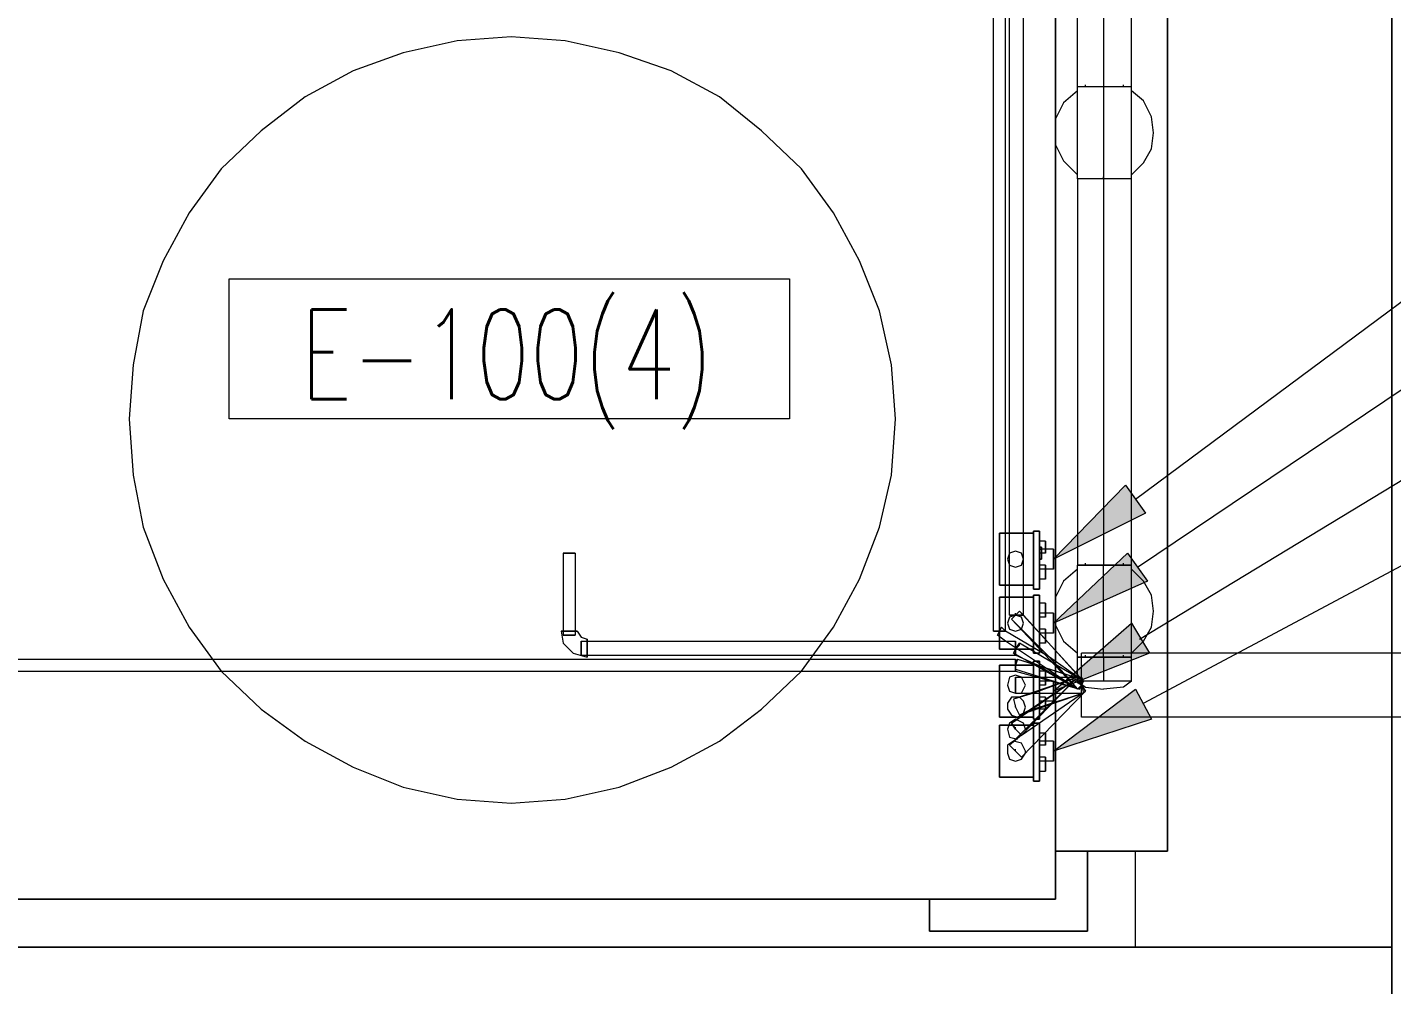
# Model space of a CAD drawing. Header units: inches. Extents: x -1128 to 651, y 96 to 845.
# Drawn here: x 113.18 to 144.08, y 669.32 to 691 of the extents above; entities that cross this region are included whole.
import ezdxf
from ezdxf.enums import TextEntityAlignment as Align

# ---------------------------------------------------------------- set-up
doc = ezdxf.new("R2010")
doc.units = ezdxf.units.IN
doc.header["$MEASUREMENT"] = 0
doc.layers.add('Layer 1', color=7, linetype='Continuous')
doc.styles.add('HZTXT', font='txt_qlt.shx', dxfattribs={"width": 0.7, "bigfont": 'hztxt.shx'})

msp = doc.modelspace()

# ---------------------------------------------------------------- hatches: boundary and pattern name
at = {"layer": 'Layer 1'}
for points in [[(138.507, 679.999), (136.423, 678.957), (138.054, 680.633)], [(138.552, 678.459), (136.423, 677.507), (138.099, 679.093)], [(138.598, 676.827), (136.423, 675.966), (138.19, 677.507)], [(138.643, 675.332), (136.423, 674.607), (138.28, 676.012)]]:
    msp.add_hatch(color=0, dxfattribs=at).paths.add_polyline_path(points)

# ---------------------------------------------------------------- linework, layer by layer
at = {"layer": 'Layer 1', "color": 0, "lineweight": 5}
for points in [[(135.426, 677.688), (135.426, 698.895)], [(135.743, 677.688), (135.743, 698.895)], [(135.063, 677.326), (135.063, 698.487)], [(135.335, 677.326), (135.335, 698.487)], [(138.28, 680.316), (161.164, 697.309)], [(138.326, 678.776), (161.164, 694.137)], [(138.19, 689.651), (136.966, 689.651), (136.966, 693.004)], [(137.555, 693.004), (137.555, 689.651)], [(138.19, 689.651), (138.19, 693.004)], [(138.371, 677.144), (161.164, 690.965)], [(132.843, 682.129), (132.752, 683.352), (132.48, 684.576), (132.027, 685.709), (131.438, 686.796), (130.713, 687.793), (129.807, 688.654), (128.855, 689.425), (127.767, 690.014), (126.589, 690.422), (125.366, 690.693), (124.142, 690.784), (122.919, 690.693), (121.695, 690.422), (120.563, 690.014), (119.475, 689.425), (118.478, 688.654), (117.572, 687.793), (116.847, 686.796), (116.258, 685.709), (115.805, 684.576), (115.578, 683.352), (115.487, 682.129), (115.578, 680.86), (115.805, 679.682), (116.258, 678.504), (116.847, 677.416), (117.572, 676.419), (118.478, 675.558), (119.475, 674.833), (120.563, 674.244), (121.695, 673.791), (122.919, 673.519), (124.142, 673.429), (125.366, 673.519), (126.589, 673.791), (127.767, 674.244), (128.855, 674.833), (129.807, 675.558), (130.713, 676.419), (131.438, 677.416), (132.027, 678.504), (132.48, 679.682), (132.752, 680.86), (132.843, 682.129)], [(138.19, 689.651), (136.966, 689.651)], [(138.19, 687.567), (136.966, 687.567), (136.966, 689.651)], [(137.148, 689.651), (137.148, 689.696)], [(137.555, 689.651), (137.555, 687.567)], [(138.008, 689.651), (138.008, 689.696)], [(138.19, 687.567), (138.19, 689.651)], [(136.966, 689.56), (136.649, 689.289), (136.468, 688.926)], [(138.688, 688.609), (138.643, 688.971), (138.462, 689.334), (138.19, 689.56)], [(138.19, 687.657), (138.462, 687.929), (138.643, 688.246), (138.688, 688.609)], [(136.468, 688.337), (136.649, 687.974), (136.966, 687.657)], [(138.462, 675.694), (161.164, 687.793)], [(138.19, 687.567), (136.966, 687.567), (136.966, 678.821)], [(137.555, 687.567), (137.555, 687.612)], [(137.555, 687.567), (137.555, 678.821)], [(138.19, 678.821), (138.19, 687.567)], [(117.753, 685.301), (130.441, 685.301), (130.441, 682.129), (117.753, 682.129), (117.753, 685.301)], [(135.969, 679.546), (135.199, 679.546)], [(135.969, 679.546), (135.199, 679.546)], [(135.743, 678.957), (135.697, 679.093), (135.561, 679.138), (135.426, 679.093), (135.38, 678.957), (135.426, 678.821), (135.561, 678.776), (135.697, 678.821), (135.743, 678.957), (135.697, 679.093), (135.561, 679.138), (135.426, 679.093), (135.38, 678.957), (135.426, 678.821), (135.561, 678.776), (135.697, 678.821), (135.743, 678.957)], [(135.743, 678.957), (135.697, 679.093), (135.561, 679.138), (135.426, 679.093), (135.38, 678.957), (135.426, 678.821), (135.561, 678.776), (135.697, 678.821), (135.743, 678.957), (135.697, 679.093), (135.561, 679.138), (135.426, 679.093), (135.38, 678.957), (135.426, 678.821), (135.561, 678.776), (135.697, 678.821), (135.743, 678.957)], [(136.241, 679.365), (136.105, 679.365)], [(136.105, 679.229), (136.105, 679.274)], [(136.105, 679.184), (136.151, 679.184)], [(136.105, 679.184), (136.151, 679.184)], [(136.423, 679.184), (136.105, 679.184)], [(125.321, 679.093), (125.321, 677.235)], [(125.592, 679.093), (125.592, 677.235)], [(136.241, 679.093), (136.105, 679.093)], [(136.105, 678.957), (136.105, 679.002)], [(136.105, 678.957), (136.105, 679.002)], [(136.241, 678.821), (136.105, 678.821)], [(136.151, 678.957), (136.151, 679.002)], [(138.19, 678.821), (136.966, 678.821)], [(138.19, 676.737), (136.966, 676.737), (136.966, 678.821)], [(136.966, 678.821), (138.19, 678.821)], [(137.148, 678.821), (137.148, 678.866)], [(137.555, 676.737), (137.555, 678.821)], [(138.008, 678.821), (138.008, 678.866)], [(138.19, 676.737), (138.19, 678.821)], [(136.423, 678.73), (136.105, 678.73)], [(136.105, 678.64), (136.105, 678.685)], [(136.105, 678.64), (136.105, 678.685)], [(136.966, 678.73), (136.649, 678.459), (136.468, 678.096)], [(138.688, 677.779), (138.643, 678.141), (138.462, 678.459), (138.19, 678.73)], [(135.199, 678.368), (135.969, 678.368)], [(135.199, 678.368), (135.969, 678.368)], [(136.241, 678.504), (136.105, 678.504)], [(135.969, 678.096), (135.199, 678.096)], [(135.969, 678.096), (135.199, 678.096)], [(135.199, 678.096), (135.199, 676.918)], [(135.199, 678.096), (135.199, 676.918)], [(135.969, 678.141), (135.969, 676.827)], [(135.969, 678.141), (135.969, 676.827)], [(136.105, 676.827), (136.105, 678.141)], [(136.105, 676.827), (136.105, 678.141)], [(136.241, 677.96), (136.105, 677.96)], [(135.743, 677.507), (135.697, 677.643), (135.561, 677.688), (135.426, 677.643), (135.38, 677.507), (135.426, 677.371), (135.561, 677.326), (135.697, 677.371), (135.743, 677.507), (135.697, 677.643), (135.561, 677.688), (135.426, 677.643), (135.38, 677.507), (135.426, 677.371), (135.561, 677.326), (135.697, 677.371), (135.743, 677.507), (135.697, 677.643), (135.561, 677.688), (135.426, 677.643), (135.38, 677.507), (135.426, 677.371), (135.561, 677.326), (135.697, 677.371), (135.743, 677.507), (135.697, 677.643), (135.561, 677.688), (135.426, 677.643), (135.38, 677.507), (135.426, 677.371), (135.561, 677.326), (135.697, 677.371), (135.743, 677.507)], [(135.561, 677.688), (135.471, 677.597)], [(135.471, 677.597), (135.561, 677.688)], [(135.471, 677.597), (136.966, 676.012)], [(135.471, 677.597), (136.332, 676.737), (136.966, 676.012)], [(135.561, 677.688), (135.652, 677.779)], [(135.652, 677.779), (135.561, 677.688)], [(135.561, 677.688), (135.561, 677.734)], [(135.561, 677.688), (135.561, 677.734)], [(135.652, 677.779), (137.102, 676.193)], [(135.652, 677.779), (135.743, 677.688), (137.012, 676.283), (137.057, 676.283), (137.102, 676.193)], [(136.105, 677.779), (136.105, 677.824)], [(136.105, 677.779), (136.105, 677.824)], [(136.105, 677.779), (136.105, 677.824)], [(136.105, 677.235), (136.105, 677.779)], [(136.105, 677.235), (136.105, 677.779)], [(136.105, 677.734), (136.105, 677.779)], [(136.423, 677.734), (136.105, 677.734)], [(136.241, 677.643), (136.105, 677.643)], [(138.19, 676.827), (138.462, 677.099), (138.643, 677.416), (138.688, 677.779)], [(125.275, 677.326), (125.321, 677.054), (125.547, 676.827), (125.864, 676.737)], [(125.638, 677.326), (125.728, 677.19), (125.864, 677.144)], [(135.154, 677.235), (135.199, 677.326)], [(135.199, 677.326), (135.154, 677.235)], [(137.102, 676.193), (136.332, 676.737), (135.335, 677.326), (135.244, 677.416), (135.199, 677.326)], [(135.199, 677.326), (135.244, 677.416)], [(135.199, 677.326), (135.199, 677.371)], [(137.102, 676.193), (136.332, 676.737), (135.335, 677.326), (135.244, 677.416)], [(136.105, 677.507), (136.105, 677.552)], [(136.105, 677.507), (136.105, 677.552)], [(136.105, 677.507), (136.105, 677.552)], [(136.105, 677.507), (136.105, 677.552)], [(136.241, 677.371), (136.105, 677.371)], [(136.105, 677.235), (136.105, 677.28)], [(136.105, 677.235), (136.105, 677.28)], [(136.105, 677.235), (136.105, 677.28)], [(136.423, 677.28), (136.105, 677.28)], [(136.468, 677.462), (136.649, 677.099), (136.966, 676.827)], [(125.456, 677.235), (125.321, 677.235), (125.592, 677.235), (125.456, 677.235)], [(136.966, 676.012), (135.335, 677.099), (135.154, 677.235)], [(136.966, 676.012), (135.335, 677.099), (135.154, 677.235)], [(135.516, 676.827), (135.561, 676.918), (135.652, 677.054)], [(135.561, 676.918), (135.607, 676.963), (135.652, 677.009), (135.652, 677.054)], [(135.561, 676.918), (135.561, 676.963)], [(135.561, 676.918), (135.561, 676.963)], [(137.102, 676.193), (135.652, 677.054)], [(137.102, 676.193), (135.652, 677.054)], [(136.241, 677.054), (136.105, 677.054)], [(104.068, 676.691), (135.561, 676.691)], [(125.728, 676.782), (135.561, 676.782)], [(135.561, 676.918), (135.516, 676.827)], [(136.966, 676.012), (136.06, 676.555), (135.561, 676.782), (135.516, 676.827)], [(136.966, 676.012), (135.516, 676.827)], [(135.607, 676.691), (135.561, 676.555)], [(135.561, 676.555), (135.607, 676.691)], [(135.607, 676.691), (136.06, 676.555), (137.057, 676.238)], [(135.607, 676.691), (137.057, 676.238)], [(137.555, 676.737), (137.555, 676.193), (136.966, 676.193)], [(136.966, 676.737), (138.19, 676.737)], [(136.966, 676.193), (136.966, 676.737)], [(155.545, 676.827), (137.057, 676.827)], [(155.545, 676.827), (137.057, 676.827)], [(137.057, 675.377), (137.057, 676.827)], [(137.148, 676.737), (137.148, 676.782)], [(138.008, 676.737), (138.008, 676.782)], [(138.19, 676.193), (138.19, 676.737)], [(104.068, 676.419), (135.561, 676.419)], [(135.199, 676.555), (135.199, 675.377)], [(135.199, 676.555), (135.199, 675.377)], [(135.561, 676.555), (135.561, 676.601)], [(135.561, 676.555), (135.561, 676.465)], [(135.561, 676.465), (135.561, 676.555)], [(135.561, 676.465), (137.012, 676.012)], [(135.561, 676.465), (135.561, 676.419), (136.06, 676.283), (137.012, 676.012)], [(135.969, 676.646), (135.969, 675.332)], [(135.969, 676.646), (135.969, 675.332)], [(136.241, 676.419), (136.105, 676.419)], [(135.697, 676.283), (135.561, 676.329), (135.426, 676.283), (135.38, 676.102), (135.426, 675.966), (135.561, 675.921), (135.697, 675.921)], [(136.921, 676.238), (135.697, 674.969), (135.426, 674.743)], [(136.921, 676.238), (135.426, 674.743)], [(135.471, 675.241), (136.921, 676.238)], [(135.471, 675.241), (135.833, 675.513), (136.921, 676.238)], [(136.966, 676.283), (135.516, 675.785)], [(136.966, 676.283), (135.969, 675.921), (135.516, 675.785)], [(135.561, 676.283), (137.057, 676.283)], [(135.561, 676.283), (137.057, 676.283)], [(135.561, 676.283), (135.561, 675.921)], [(135.561, 675.921), (135.561, 676.283)], [(135.561, 676.102), (135.561, 676.147)], [(135.561, 676.102), (135.561, 676.147)], [(135.788, 676.102), (135.697, 676.283)], [(135.697, 675.921), (135.788, 676.102)], [(136.105, 676.238), (136.105, 676.283)], [(136.423, 676.193), (136.105, 676.193)], [(136.241, 676.102), (136.105, 676.102)], [(137.057, 675.921), (137.057, 676.102), (136.83, 676.238)], [(137.057, 676.102), (136.83, 676.238)], [(137.057, 676.102), (136.921, 676.238)], [(136.921, 676.238), (137.057, 676.102)], [(137.057, 676.102), (136.921, 676.238)], [(137.148, 675.966), (137.057, 676.102), (136.921, 676.238)], [(136.966, 676.283), (137.057, 676.102), (137.102, 675.921)], [(136.966, 676.283), (137.057, 676.102)], [(137.102, 676.193), (137.057, 676.102), (136.966, 676.012)], [(137.102, 676.193), (137.057, 676.102), (136.966, 676.012)], [(136.966, 676.193), (137.148, 676.057), (137.555, 676.012)], [(137.057, 676.102), (136.966, 676.012)], [(136.966, 676.012), (137.057, 676.102)], [(136.966, 676.012), (137.057, 676.102)], [(137.057, 676.102), (136.966, 676.012)], [(137.057, 676.102), (137.012, 676.012)], [(137.012, 676.012), (137.057, 676.102)], [(137.057, 676.102), (137.057, 676.283)], [(137.057, 675.921), (137.057, 676.283)], [(137.057, 676.102), (137.057, 676.238)], [(137.057, 676.238), (137.057, 676.102)], [(137.057, 676.102), (137.102, 676.193)], [(137.102, 676.193), (137.057, 676.102)], [(137.057, 676.102), (137.102, 676.193)], [(137.057, 676.102), (137.102, 676.193)], [(137.057, 676.102), (137.057, 676.147)], [(137.057, 676.102), (137.057, 676.147)], [(137.057, 676.102), (137.057, 676.147)], [(137.057, 676.102), (137.057, 676.147)], [(137.057, 676.102), (137.057, 676.147)], [(137.057, 676.102), (137.057, 676.147)], [(137.057, 676.102), (137.057, 676.147)], [(137.057, 676.102), (137.057, 676.147)], [(137.057, 676.102), (137.057, 676.147)], [(137.057, 676.102), (137.057, 676.147)], [(137.057, 676.102), (137.148, 675.966)], [(137.148, 675.966), (137.057, 676.102)], [(137.057, 676.102), (137.102, 675.921)], [(137.057, 676.102), (137.148, 675.966)], [(138.19, 676.193), (137.555, 676.193)], [(138.19, 676.193), (138.008, 676.057), (137.555, 676.012)], [(135.652, 675.83), (135.471, 675.83), (135.38, 675.694), (135.38, 675.558), (135.471, 675.422), (135.607, 675.377), (135.743, 675.468)], [(135.516, 675.785), (135.561, 675.604)], [(135.516, 675.785), (135.561, 675.604), (135.652, 675.422)], [(135.561, 675.921), (137.057, 675.921)], [(135.561, 675.921), (137.057, 675.921)], [(137.102, 675.921), (135.833, 675.513), (135.652, 675.422)], [(137.102, 675.921), (135.652, 675.422)], [(135.788, 675.604), (135.743, 675.74), (135.652, 675.83)], [(135.697, 674.969), (137.148, 675.966)], [(135.697, 674.969), (137.148, 675.966)], [(136.105, 675.966), (136.105, 676.012)], [(136.105, 675.966), (136.105, 676.012)], [(136.105, 675.966), (136.105, 676.012)], [(136.105, 675.966), (136.105, 676.012)], [(136.241, 675.83), (136.105, 675.83)], [(136.105, 675.694), (136.105, 675.74)], [(136.105, 675.694), (136.105, 675.74)], [(136.105, 675.694), (136.105, 675.74)], [(136.423, 675.74), (136.105, 675.74)], [(135.561, 675.604), (135.561, 675.649)], [(135.561, 675.604), (135.561, 675.649)], [(135.561, 675.604), (135.652, 675.422)], [(135.743, 675.468), (135.788, 675.604)], [(136.241, 675.558), (136.105, 675.558)], [(135.199, 675.377), (135.969, 675.377)], [(135.199, 675.377), (135.969, 675.377)], [(135.969, 675.196), (135.199, 675.196)], [(135.969, 675.196), (135.199, 675.196)], [(135.561, 675.332), (135.426, 675.241), (135.38, 675.105), (135.426, 674.924), (135.607, 674.879)], [(135.471, 675.241), (135.561, 675.105)], [(135.697, 674.969), (135.561, 675.105), (135.471, 675.241)], [(135.788, 675.105), (135.743, 675.241), (135.561, 675.332)], [(135.561, 675.105), (135.561, 675.15)], [(135.561, 675.105), (135.561, 675.15)], [(135.969, 675.241), (135.969, 673.927)], [(135.969, 675.241), (135.969, 673.927)], [(136.105, 675.241), (136.105, 673.927)], [(136.105, 674.879), (136.105, 675.241)], [(155.545, 675.377), (137.057, 675.377)], [(155.545, 675.377), (137.057, 675.377)], [(135.516, 674.833), (135.38, 674.743), (135.38, 674.562), (135.426, 674.425), (135.561, 674.38), (135.697, 674.425), (135.788, 674.562)], [(135.788, 674.607), (135.697, 674.788), (135.516, 674.833)], [(135.561, 675.105), (135.697, 674.969)], [(136.241, 675.015), (136.105, 675.015)], [(136.105, 674.879), (136.105, 674.924)], [(136.105, 674.879), (136.105, 674.924)], [(136.105, 674.833), (136.105, 674.879)], [(136.105, 674.833), (136.105, 674.879)], [(136.105, 674.833), (136.105, 674.879)], [(136.423, 674.833), (136.105, 674.833)], [(135.561, 674.607), (135.426, 674.743)], [(135.426, 674.743), (135.561, 674.607), (135.697, 674.471)], [(135.561, 674.607), (135.561, 674.652)], [(135.561, 674.607), (135.561, 674.652)], [(135.561, 674.607), (135.697, 674.471)], [(135.788, 674.562), (135.788, 674.607)], [(136.241, 674.743), (136.105, 674.743)], [(136.105, 674.607), (136.105, 674.652)], [(136.241, 674.471), (136.105, 674.471)], [(136.423, 674.38), (136.105, 674.38)], [(136.105, 674.29), (136.105, 674.335)], [(136.105, 674.29), (136.105, 674.335)], [(136.105, 674.29), (136.105, 674.335)], [(139.005, 672.341), (136.468, 672.341)], [(136.468, 672.341), (139.005, 672.341)], [(138.28, 670.166), (138.28, 672.341)], [(138.28, 670.166), (138.28, 672.341)]]:
    msp.add_lwpolyline(points, dxfattribs=at)
at = {"layer": 'Layer 1', "color": 0, "lineweight": 0}
for points in [[(138.507, 679.999), (136.423, 678.957), (138.054, 680.633), (138.507, 679.999)], [(138.552, 678.459), (136.423, 677.507), (138.099, 679.093), (138.552, 678.459)], [(138.598, 676.827), (136.423, 675.966), (138.19, 677.507), (138.598, 676.827)], [(138.643, 675.332), (136.423, 674.607), (138.28, 676.012), (138.643, 675.332)]]:
    msp.add_lwpolyline(points, dxfattribs=at)
at = {"layer": 'Layer 1', "color": 0, "lineweight": 5}
for points, knots in [([(136.468, 694.046), (136.468, 694.046), (136.468, 671.254), (136.468, 671.254), (136.468, 671.254), (136.468, 694.046), (136.468, 694.046)], [0, 0, 0, 0, 1, 1, 1, 2, 2, 2, 2]), ([(139.005, 693.412), (139.005, 693.412), (139.005, 672.341), (139.005, 672.341), (139.005, 672.341), (139.005, 693.412), (139.005, 693.412)], [0, 0, 0, 0, 1, 1, 1, 2, 2, 2, 2]), ([(144.081, 693.412), (144.081, 693.412), (144.081, 670.166), (144.081, 670.166), (144.081, 670.166), (144.081, 693.412), (144.081, 693.412)], [0, 0, 0, 0, 1, 1, 1, 2, 2, 2, 2]), ([(135.199, 678.368), (135.199, 678.368), (135.199, 679.546), (135.199, 679.546), (135.199, 679.546), (135.199, 678.368), (135.199, 678.368)], [0, 0, 0, 0, 1, 1, 1, 2, 2, 2, 2]), ([(135.199, 679.546), (135.199, 679.546), (135.969, 679.546), (135.969, 679.546), (135.969, 679.546), (135.199, 679.546), (135.199, 679.546)], [0, 0, 0, 0, 1, 1, 1, 2, 2, 2, 2]), ([(135.199, 679.546), (135.199, 679.546), (135.199, 678.368), (135.199, 678.368), (135.199, 678.368), (135.199, 679.546), (135.199, 679.546)], [0, 0, 0, 0, 1, 1, 1, 2, 2, 2, 2]), ([(135.969, 679.591), (135.969, 679.591), (136.105, 679.591), (136.105, 679.591), (136.105, 679.591), (135.969, 679.591), (135.969, 679.591)], [0, 0, 0, 0, 1, 1, 1, 2, 2, 2, 2]), ([(135.969, 678.277), (135.969, 678.277), (135.969, 679.591), (135.969, 679.591), (135.969, 679.591), (135.969, 678.277), (135.969, 678.277)], [0, 0, 0, 0, 1, 1, 1, 2, 2, 2, 2]), ([(136.105, 679.591), (136.105, 679.591), (135.969, 679.591), (135.969, 679.591), (135.969, 679.591), (136.105, 679.591), (136.105, 679.591)], [0, 0, 0, 0, 1, 1, 1, 2, 2, 2, 2]), ([(135.969, 679.591), (135.969, 679.591), (135.969, 678.277), (135.969, 678.277), (135.969, 678.277), (135.969, 679.591), (135.969, 679.591)], [0, 0, 0, 0, 1, 1, 1, 2, 2, 2, 2]), ([(135.969, 678.368), (135.969, 678.368), (135.969, 679.546), (135.969, 679.546), (135.969, 679.546), (135.969, 678.368), (135.969, 678.368), (135.969, 678.368), (135.969, 679.546), (135.969, 679.546), (135.969, 679.546), (135.969, 678.368), (135.969, 678.368)], [0, 0, 0, 0, 1, 1, 1, 2, 2, 2, 3, 3, 3, 4, 4, 4, 4]), ([(136.105, 678.277), (136.105, 678.277), (136.105, 679.591), (136.105, 679.591), (136.105, 679.591), (136.105, 678.277), (136.105, 678.277)], [0, 0, 0, 0, 1, 1, 1, 2, 2, 2, 2]), ([(136.105, 679.591), (136.105, 679.591), (136.105, 678.277), (136.105, 678.277), (136.105, 678.277), (136.105, 679.591), (136.105, 679.591)], [0, 0, 0, 0, 1, 1, 1, 2, 2, 2, 2]), ([(136.105, 679.093), (136.105, 679.093), (136.105, 679.365), (136.105, 679.365), (136.105, 679.365), (136.105, 679.093), (136.105, 679.093)], [0, 0, 0, 0, 1, 1, 1, 2, 2, 2, 2]), ([(136.105, 678.64), (136.105, 678.64), (136.105, 679.229), (136.105, 679.229), (136.105, 679.229), (136.105, 678.64), (136.105, 678.64), (136.105, 678.64), (136.105, 679.229), (136.105, 679.229), (136.105, 679.229), (136.105, 678.64), (136.105, 678.64)], [0, 0, 0, 0, 1, 1, 1, 2, 2, 2, 3, 3, 3, 4, 4, 4, 4]), ([(136.151, 679.229), (136.151, 679.229), (136.105, 679.229), (136.105, 679.229), (136.105, 679.229), (136.151, 679.229), (136.151, 679.229)], [0, 0, 0, 0, 1, 1, 1, 2, 2, 2, 2]), ([(136.105, 679.229), (136.105, 679.229), (136.105, 678.64), (136.105, 678.64), (136.105, 678.64), (136.105, 679.229), (136.105, 679.229)], [0, 0, 0, 0, 1, 1, 1, 2, 2, 2, 2]), ([(136.105, 679.229), (136.105, 679.229), (136.105, 678.957), (136.105, 678.957), (136.105, 678.957), (136.105, 679.229), (136.105, 679.229)], [0, 0, 0, 0, 1, 1, 1, 2, 2, 2, 2]), ([(136.105, 679.229), (136.105, 679.229), (136.105, 679.184), (136.105, 679.184), (136.105, 679.184), (136.105, 679.229), (136.105, 679.229)], [0, 0, 0, 0, 1, 1, 1, 2, 2, 2, 2]), ([(136.105, 679.229), (136.105, 679.229), (136.105, 678.64), (136.105, 678.64), (136.105, 678.64), (136.105, 679.229), (136.105, 679.229)], [0, 0, 0, 0, 1, 1, 1, 2, 2, 2, 2]), ([(136.105, 678.64), (136.105, 678.64), (136.105, 679.229), (136.105, 679.229), (136.105, 679.229), (136.105, 678.64), (136.105, 678.64)], [0, 0, 0, 0, 1, 1, 1, 2, 2, 2, 2]), ([(136.105, 679.229), (136.105, 679.229), (136.105, 678.64), (136.105, 678.64), (136.105, 678.64), (136.105, 679.229), (136.105, 679.229)], [0, 0, 0, 0, 1, 1, 1, 2, 2, 2, 2]), ([(136.105, 678.64), (136.105, 678.64), (136.105, 679.229), (136.105, 679.229), (136.105, 679.229), (136.105, 678.64), (136.105, 678.64)], [0, 0, 0, 0, 1, 1, 1, 2, 2, 2, 2]), ([(136.105, 679.229), (136.105, 679.229), (136.105, 678.64), (136.105, 678.64), (136.105, 678.64), (136.105, 679.229), (136.105, 679.229)], [0, 0, 0, 0, 1, 1, 1, 2, 2, 2, 2]), ([(136.105, 678.957), (136.105, 678.957), (136.105, 679.184), (136.105, 679.184), (136.105, 679.184), (136.105, 678.957), (136.105, 678.957)], [0, 0, 0, 0, 1, 1, 1, 2, 2, 2, 2]), ([(136.105, 678.73), (136.105, 678.73), (136.105, 679.184), (136.105, 679.184), (136.105, 679.184), (136.105, 678.73), (136.105, 678.73)], [0, 0, 0, 0, 1, 1, 1, 2, 2, 2, 2]), ([(136.151, 679.184), (136.151, 679.184), (136.151, 679.229), (136.151, 679.229), (136.151, 679.229), (136.151, 679.184), (136.151, 679.184)], [0, 0, 0, 0, 1, 1, 1, 2, 2, 2, 2]), ([(136.151, 678.957), (136.151, 678.957), (136.151, 679.229), (136.151, 679.229), (136.151, 679.229), (136.151, 678.957), (136.151, 678.957)], [0, 0, 0, 0, 1, 1, 1, 2, 2, 2, 2]), ([(136.151, 679.184), (136.151, 679.184), (136.151, 678.957), (136.151, 678.957), (136.151, 678.957), (136.151, 679.184), (136.151, 679.184)], [0, 0, 0, 0, 1, 1, 1, 2, 2, 2, 2]), ([(136.241, 679.365), (136.241, 679.365), (136.241, 679.093), (136.241, 679.093), (136.241, 679.093), (136.241, 679.365), (136.241, 679.365), (136.241, 679.365), (136.241, 679.093), (136.241, 679.093), (136.241, 679.093), (136.241, 679.365), (136.241, 679.365)], [0, 0, 0, 0, 1, 1, 1, 2, 2, 2, 3, 3, 3, 4, 4, 4, 4]), ([(136.423, 679.184), (136.423, 679.184), (136.423, 678.73), (136.423, 678.73), (136.423, 678.73), (136.423, 679.184), (136.423, 679.184), (136.423, 679.184), (136.423, 678.73), (136.423, 678.73), (136.423, 678.73), (136.423, 679.184), (136.423, 679.184)], [0, 0, 0, 0, 1, 1, 1, 2, 2, 2, 3, 3, 3, 4, 4, 4, 4]), ([(125.592, 679.093), (125.592, 679.093), (125.321, 679.093), (125.321, 679.093), (125.321, 679.093), (125.592, 679.093), (125.592, 679.093)], [0, 0, 0, 0, 1, 1, 1, 2, 2, 2, 2]), ([(136.105, 678.957), (136.105, 678.957), (136.151, 678.957), (136.151, 678.957), (136.151, 678.957), (136.105, 678.957), (136.105, 678.957)], [0, 0, 0, 0, 1, 1, 1, 2, 2, 2, 2]), ([(136.151, 678.957), (136.151, 678.957), (136.105, 678.957), (136.105, 678.957), (136.105, 678.957), (136.151, 678.957), (136.151, 678.957)], [0, 0, 0, 0, 1, 1, 1, 2, 2, 2, 2]), ([(136.105, 678.504), (136.105, 678.504), (136.105, 678.821), (136.105, 678.821), (136.105, 678.821), (136.105, 678.504), (136.105, 678.504)], [0, 0, 0, 0, 1, 1, 1, 2, 2, 2, 2]), ([(136.241, 678.821), (136.241, 678.821), (136.241, 678.504), (136.241, 678.504), (136.241, 678.504), (136.241, 678.821), (136.241, 678.821), (136.241, 678.821), (136.241, 678.504), (136.241, 678.504), (136.241, 678.504), (136.241, 678.821), (136.241, 678.821)], [0, 0, 0, 0, 1, 1, 1, 2, 2, 2, 3, 3, 3, 4, 4, 4, 4]), ([(135.969, 678.368), (135.969, 678.368), (135.199, 678.368), (135.199, 678.368), (135.199, 678.368), (135.969, 678.368), (135.969, 678.368)], [0, 0, 0, 0, 1, 1, 1, 2, 2, 2, 2]), ([(136.105, 678.277), (136.105, 678.277), (135.969, 678.277), (135.969, 678.277), (135.969, 678.277), (136.105, 678.277), (136.105, 678.277)], [0, 0, 0, 0, 1, 1, 1, 2, 2, 2, 2]), ([(135.969, 678.277), (135.969, 678.277), (136.105, 678.277), (136.105, 678.277), (136.105, 678.277), (135.969, 678.277), (135.969, 678.277)], [0, 0, 0, 0, 1, 1, 1, 2, 2, 2, 2]), ([(135.199, 678.096), (135.199, 678.096), (135.969, 678.096), (135.969, 678.096), (135.969, 678.096), (135.199, 678.096), (135.199, 678.096)], [0, 0, 0, 0, 1, 1, 1, 2, 2, 2, 2]), ([(135.199, 676.918), (135.199, 676.918), (135.199, 678.096), (135.199, 678.096), (135.199, 678.096), (135.199, 676.918), (135.199, 676.918)], [0, 0, 0, 0, 1, 1, 1, 2, 2, 2, 2]), ([(136.105, 678.141), (136.105, 678.141), (135.969, 678.141), (135.969, 678.141), (135.969, 678.141), (136.105, 678.141), (136.105, 678.141), (136.105, 678.141), (136.105, 676.827), (136.105, 676.827), (136.105, 676.827), (136.105, 678.141), (136.105, 678.141)], [0, 0, 0, 0, 1, 1, 1, 2, 2, 2, 3, 3, 3, 4, 4, 4, 4]), ([(135.969, 678.141), (135.969, 678.141), (136.105, 678.141), (136.105, 678.141), (136.105, 678.141), (135.969, 678.141), (135.969, 678.141)], [0, 0, 0, 0, 1, 1, 1, 2, 2, 2, 2]), ([(135.969, 676.827), (135.969, 676.827), (135.969, 678.141), (135.969, 678.141), (135.969, 678.141), (135.969, 676.827), (135.969, 676.827)], [0, 0, 0, 0, 1, 1, 1, 2, 2, 2, 2]), ([(135.969, 676.918), (135.969, 676.918), (135.969, 678.096), (135.969, 678.096), (135.969, 678.096), (135.969, 676.918), (135.969, 676.918)], [0, 0, 0, 0, 1, 1, 1, 2, 2, 2, 2]), ([(135.969, 678.096), (135.969, 678.096), (135.969, 676.918), (135.969, 676.918), (135.969, 676.918), (135.969, 678.096), (135.969, 678.096)], [0, 0, 0, 0, 1, 1, 1, 2, 2, 2, 2]), ([(136.105, 677.643), (136.105, 677.643), (136.105, 677.96), (136.105, 677.96), (136.105, 677.96), (136.105, 677.643), (136.105, 677.643)], [0, 0, 0, 0, 1, 1, 1, 2, 2, 2, 2]), ([(136.241, 677.96), (136.241, 677.96), (136.241, 677.643), (136.241, 677.643), (136.241, 677.643), (136.241, 677.96), (136.241, 677.96), (136.241, 677.96), (136.241, 677.643), (136.241, 677.643), (136.241, 677.643), (136.241, 677.96), (136.241, 677.96)], [0, 0, 0, 0, 1, 1, 1, 2, 2, 2, 3, 3, 3, 4, 4, 4, 4]), ([(135.743, 677.688), (135.743, 677.688), (135.426, 677.688), (135.426, 677.688), (135.426, 677.688), (135.743, 677.688), (135.743, 677.688)], [0, 0, 0, 0, 1, 1, 1, 2, 2, 2, 2]), ([(136.105, 677.779), (136.105, 677.779), (136.105, 677.235), (136.105, 677.235), (136.105, 677.235), (136.105, 677.779), (136.105, 677.779)], [0, 0, 0, 0, 1, 1, 1, 2, 2, 2, 2]), ([(136.105, 677.734), (136.105, 677.734), (136.105, 677.779), (136.105, 677.779), (136.105, 677.779), (136.105, 677.734), (136.105, 677.734)], [0, 0, 0, 0, 1, 1, 1, 2, 2, 2, 2]), ([(136.105, 677.779), (136.105, 677.779), (136.105, 677.507), (136.105, 677.507), (136.105, 677.507), (136.105, 677.779), (136.105, 677.779)], [0, 0, 0, 0, 1, 1, 1, 2, 2, 2, 2]), ([(136.105, 677.779), (136.105, 677.779), (136.105, 677.235), (136.105, 677.235), (136.105, 677.235), (136.105, 677.779), (136.105, 677.779)], [0, 0, 0, 0, 1, 1, 1, 2, 2, 2, 2]), ([(136.105, 677.235), (136.105, 677.235), (136.105, 677.779), (136.105, 677.779), (136.105, 677.779), (136.105, 677.235), (136.105, 677.235)], [0, 0, 0, 0, 1, 1, 1, 2, 2, 2, 2]), ([(136.105, 677.779), (136.105, 677.779), (136.105, 677.734), (136.105, 677.734), (136.105, 677.734), (136.105, 677.779), (136.105, 677.779)], [0, 0, 0, 0, 1, 1, 1, 2, 2, 2, 2]), ([(136.105, 677.779), (136.105, 677.779), (136.105, 677.235), (136.105, 677.235), (136.105, 677.235), (136.105, 677.779), (136.105, 677.779), (136.105, 677.779), (136.105, 677.235), (136.105, 677.235), (136.105, 677.235), (136.105, 677.779), (136.105, 677.779)], [0, 0, 0, 0, 1, 1, 1, 2, 2, 2, 3, 3, 3, 4, 4, 4, 4]), ([(136.105, 677.235), (136.105, 677.235), (136.105, 677.779), (136.105, 677.779), (136.105, 677.779), (136.105, 677.235), (136.105, 677.235), (136.105, 677.235), (136.105, 677.779), (136.105, 677.779), (136.105, 677.779), (136.105, 677.235), (136.105, 677.235)], [0, 0, 0, 0, 1, 1, 1, 2, 2, 2, 3, 3, 3, 4, 4, 4, 4]), ([(136.105, 677.507), (136.105, 677.507), (136.105, 677.779), (136.105, 677.779), (136.105, 677.779), (136.105, 677.507), (136.105, 677.507)], [0, 0, 0, 0, 1, 1, 1, 2, 2, 2, 2]), ([(136.105, 677.734), (136.105, 677.734), (136.105, 677.507), (136.105, 677.507), (136.105, 677.507), (136.105, 677.734), (136.105, 677.734)], [0, 0, 0, 0, 1, 1, 1, 2, 2, 2, 2]), ([(136.105, 677.507), (136.105, 677.507), (136.105, 677.734), (136.105, 677.734), (136.105, 677.734), (136.105, 677.507), (136.105, 677.507)], [0, 0, 0, 0, 1, 1, 1, 2, 2, 2, 2]), ([(136.105, 677.28), (136.105, 677.28), (136.105, 677.734), (136.105, 677.734), (136.105, 677.734), (136.105, 677.28), (136.105, 677.28)], [0, 0, 0, 0, 1, 1, 1, 2, 2, 2, 2]), ([(136.423, 677.734), (136.423, 677.734), (136.423, 677.28), (136.423, 677.28), (136.423, 677.28), (136.423, 677.734), (136.423, 677.734), (136.423, 677.734), (136.423, 677.28), (136.423, 677.28), (136.423, 677.28), (136.423, 677.734), (136.423, 677.734)], [0, 0, 0, 0, 1, 1, 1, 2, 2, 2, 3, 3, 3, 4, 4, 4, 4]), ([(125.638, 677.326), (125.638, 677.326), (125.275, 677.326), (125.275, 677.326), (125.275, 677.326), (125.638, 677.326), (125.638, 677.326)], [0, 0, 0, 0, 1, 1, 1, 2, 2, 2, 2]), ([(135.335, 677.326), (135.335, 677.326), (135.063, 677.326), (135.063, 677.326), (135.063, 677.326), (135.335, 677.326), (135.335, 677.326)], [0, 0, 0, 0, 1, 1, 1, 2, 2, 2, 2]), ([(136.105, 677.054), (136.105, 677.054), (136.105, 677.371), (136.105, 677.371), (136.105, 677.371), (136.105, 677.054), (136.105, 677.054)], [0, 0, 0, 0, 1, 1, 1, 2, 2, 2, 2]), ([(136.241, 677.371), (136.241, 677.371), (136.241, 677.054), (136.241, 677.054), (136.241, 677.054), (136.241, 677.371), (136.241, 677.371), (136.241, 677.371), (136.241, 677.054), (136.241, 677.054), (136.241, 677.054), (136.241, 677.371), (136.241, 677.371)], [0, 0, 0, 0, 1, 1, 1, 2, 2, 2, 3, 3, 3, 4, 4, 4, 4]), ([(125.592, 677.235), (125.592, 677.235), (125.321, 677.235), (125.321, 677.235), (125.321, 677.235), (125.592, 677.235), (125.592, 677.235)], [0, 0, 0, 0, 1, 1, 1, 2, 2, 2, 2]), ([(125.728, 677.099), (125.728, 677.099), (125.728, 676.782), (125.728, 676.782), (125.728, 676.782), (125.728, 677.099), (125.728, 677.099)], [0, 0, 0, 0, 1, 1, 1, 2, 2, 2, 2]), ([(125.728, 677.099), (125.728, 677.099), (125.728, 676.782), (125.728, 676.782), (125.728, 676.782), (125.728, 677.099), (125.728, 677.099), (125.728, 677.099), (135.561, 677.099), (135.561, 677.099)], [0, 0, 0, 0, 1, 1, 1, 2, 2, 2, 3, 3, 3, 3]), ([(125.864, 677.144), (125.864, 677.144), (125.864, 676.737), (125.864, 676.737), (125.864, 676.737), (125.864, 677.144), (125.864, 677.144)], [0, 0, 0, 0, 1, 1, 1, 2, 2, 2, 2]), ([(135.561, 677.099), (135.561, 677.099), (135.561, 676.782), (135.561, 676.782), (135.561, 676.782), (135.561, 677.099), (135.561, 677.099)], [0, 0, 0, 0, 1, 1, 1, 2, 2, 2, 2]), ([(135.199, 676.918), (135.199, 676.918), (135.969, 676.918), (135.969, 676.918), (135.969, 676.918), (135.199, 676.918), (135.199, 676.918)], [0, 0, 0, 0, 1, 1, 1, 2, 2, 2, 2]), ([(135.969, 676.918), (135.969, 676.918), (135.199, 676.918), (135.199, 676.918), (135.199, 676.918), (135.969, 676.918), (135.969, 676.918)], [0, 0, 0, 0, 1, 1, 1, 2, 2, 2, 2]), ([(135.561, 676.691), (135.561, 676.691), (135.561, 676.419), (135.561, 676.419), (135.561, 676.419), (135.561, 676.691), (135.561, 676.691)], [0, 0, 0, 0, 1, 1, 1, 2, 2, 2, 2]), ([(135.969, 676.827), (135.969, 676.827), (136.105, 676.827), (136.105, 676.827), (136.105, 676.827), (135.969, 676.827), (135.969, 676.827)], [0, 0, 0, 0, 1, 1, 1, 2, 2, 2, 2]), ([(136.105, 676.827), (136.105, 676.827), (135.969, 676.827), (135.969, 676.827), (135.969, 676.827), (136.105, 676.827), (136.105, 676.827)], [0, 0, 0, 0, 1, 1, 1, 2, 2, 2, 2]), ([(135.969, 676.555), (135.969, 676.555), (135.199, 676.555), (135.199, 676.555), (135.199, 676.555), (135.969, 676.555), (135.969, 676.555)], [0, 0, 0, 0, 1, 1, 1, 2, 2, 2, 2]), ([(135.199, 675.377), (135.199, 675.377), (135.199, 676.555), (135.199, 676.555), (135.199, 676.555), (135.199, 675.377), (135.199, 675.377)], [0, 0, 0, 0, 1, 1, 1, 2, 2, 2, 2]), ([(135.199, 676.555), (135.199, 676.555), (135.969, 676.555), (135.969, 676.555), (135.969, 676.555), (135.199, 676.555), (135.199, 676.555)], [0, 0, 0, 0, 1, 1, 1, 2, 2, 2, 2]), ([(135.969, 675.332), (135.969, 675.332), (135.969, 676.646), (135.969, 676.646), (135.969, 676.646), (135.969, 675.332), (135.969, 675.332)], [0, 0, 0, 0, 1, 1, 1, 2, 2, 2, 2]), ([(135.969, 676.646), (135.969, 676.646), (136.105, 676.646), (136.105, 676.646), (136.105, 676.646), (135.969, 676.646), (135.969, 676.646)], [0, 0, 0, 0, 1, 1, 1, 2, 2, 2, 2]), ([(136.105, 676.646), (136.105, 676.646), (135.969, 676.646), (135.969, 676.646), (135.969, 676.646), (136.105, 676.646), (136.105, 676.646)], [0, 0, 0, 0, 1, 1, 1, 2, 2, 2, 2]), ([(135.969, 675.377), (135.969, 675.377), (135.969, 676.555), (135.969, 676.555), (135.969, 676.555), (135.969, 675.377), (135.969, 675.377)], [0, 0, 0, 0, 1, 1, 1, 2, 2, 2, 2]), ([(135.969, 676.555), (135.969, 676.555), (135.969, 675.377), (135.969, 675.377), (135.969, 675.377), (135.969, 676.555), (135.969, 676.555)], [0, 0, 0, 0, 1, 1, 1, 2, 2, 2, 2]), ([(136.105, 676.646), (136.105, 676.646), (136.105, 675.332), (136.105, 675.332), (136.105, 675.332), (136.105, 676.646), (136.105, 676.646)], [0, 0, 0, 0, 1, 1, 1, 2, 2, 2, 2]), ([(136.105, 675.332), (136.105, 675.332), (136.105, 676.646), (136.105, 676.646), (136.105, 676.646), (136.105, 675.332), (136.105, 675.332)], [0, 0, 0, 0, 1, 1, 1, 2, 2, 2, 2]), ([(136.105, 676.102), (136.105, 676.102), (136.105, 676.419), (136.105, 676.419), (136.105, 676.419), (136.105, 676.102), (136.105, 676.102)], [0, 0, 0, 0, 1, 1, 1, 2, 2, 2, 2]), ([(136.241, 676.419), (136.241, 676.419), (136.241, 676.102), (136.241, 676.102), (136.241, 676.102), (136.241, 676.419), (136.241, 676.419), (136.241, 676.419), (136.241, 676.102), (136.241, 676.102), (136.241, 676.102), (136.241, 676.419), (136.241, 676.419)], [0, 0, 0, 0, 1, 1, 1, 2, 2, 2, 3, 3, 3, 4, 4, 4, 4]), ([(136.105, 676.283), (136.105, 676.283), (136.105, 675.694), (136.105, 675.694), (136.105, 675.694), (136.105, 676.283), (136.105, 676.283), (136.105, 676.283), (136.105, 675.694), (136.105, 675.694), (136.105, 675.694), (136.105, 676.283), (136.105, 676.283)], [0, 0, 0, 0, 1, 1, 1, 2, 2, 2, 3, 3, 3, 4, 4, 4, 4]), ([(136.105, 676.283), (136.105, 676.283), (136.105, 675.694), (136.105, 675.694), (136.105, 675.694), (136.105, 676.283), (136.105, 676.283)], [0, 0, 0, 0, 1, 1, 1, 2, 2, 2, 2]), ([(136.105, 675.694), (136.105, 675.694), (136.105, 676.283), (136.105, 676.283), (136.105, 676.283), (136.105, 675.694), (136.105, 675.694)], [0, 0, 0, 0, 1, 1, 1, 2, 2, 2, 2]), ([(136.105, 676.283), (136.105, 676.283), (136.105, 675.694), (136.105, 675.694), (136.105, 675.694), (136.105, 676.283), (136.105, 676.283)], [0, 0, 0, 0, 1, 1, 1, 2, 2, 2, 2]), ([(136.105, 675.694), (136.105, 675.694), (136.105, 676.283), (136.105, 676.283), (136.105, 676.283), (136.105, 675.694), (136.105, 675.694)], [0, 0, 0, 0, 1, 1, 1, 2, 2, 2, 2]), ([(136.105, 676.283), (136.105, 676.283), (136.105, 675.694), (136.105, 675.694), (136.105, 675.694), (136.105, 676.283), (136.105, 676.283)], [0, 0, 0, 0, 1, 1, 1, 2, 2, 2, 2]), ([(136.105, 676.283), (136.105, 676.283), (136.105, 675.694), (136.105, 675.694), (136.105, 675.694), (136.105, 676.283), (136.105, 676.283)], [0, 0, 0, 0, 1, 1, 1, 2, 2, 2, 2]), ([(136.105, 676.238), (136.105, 676.238), (136.105, 675.966), (136.105, 675.966), (136.105, 675.966), (136.105, 676.238), (136.105, 676.238)], [0, 0, 0, 0, 1, 1, 1, 2, 2, 2, 2]), ([(136.105, 676.238), (136.105, 676.238), (136.105, 675.966), (136.105, 675.966), (136.105, 675.966), (136.105, 676.238), (136.105, 676.238)], [0, 0, 0, 0, 1, 1, 1, 2, 2, 2, 2]), ([(136.105, 675.966), (136.105, 675.966), (136.105, 676.238), (136.105, 676.238), (136.105, 676.238), (136.105, 675.966), (136.105, 675.966)], [0, 0, 0, 0, 1, 1, 1, 2, 2, 2, 2]), ([(136.105, 676.238), (136.105, 676.238), (136.105, 675.966), (136.105, 675.966), (136.105, 675.966), (136.105, 676.238), (136.105, 676.238)], [0, 0, 0, 0, 1, 1, 1, 2, 2, 2, 2]), ([(136.105, 675.74), (136.105, 675.74), (136.105, 676.193), (136.105, 676.193), (136.105, 676.193), (136.105, 675.74), (136.105, 675.74)], [0, 0, 0, 0, 1, 1, 1, 2, 2, 2, 2]), ([(136.423, 676.193), (136.423, 676.193), (136.423, 675.74), (136.423, 675.74), (136.423, 675.74), (136.423, 676.193), (136.423, 676.193), (136.423, 676.193), (136.423, 675.74), (136.423, 675.74), (136.423, 675.74), (136.423, 676.193), (136.423, 676.193)], [0, 0, 0, 0, 1, 1, 1, 2, 2, 2, 3, 3, 3, 4, 4, 4, 4]), ([(137.148, 675.966), (137.148, 675.966), (135.697, 674.471), (135.697, 674.471), (135.697, 674.471), (137.148, 675.966), (137.148, 675.966)], [0, 0, 0, 0, 1, 1, 1, 2, 2, 2, 2]), ([(136.105, 675.558), (136.105, 675.558), (136.105, 675.83), (136.105, 675.83), (136.105, 675.83), (136.105, 675.558), (136.105, 675.558)], [0, 0, 0, 0, 1, 1, 1, 2, 2, 2, 2]), ([(136.241, 675.83), (136.241, 675.83), (136.241, 675.558), (136.241, 675.558), (136.241, 675.558), (136.241, 675.83), (136.241, 675.83), (136.241, 675.83), (136.241, 675.558), (136.241, 675.558), (136.241, 675.558), (136.241, 675.83), (136.241, 675.83)], [0, 0, 0, 0, 1, 1, 1, 2, 2, 2, 3, 3, 3, 4, 4, 4, 4]), ([(135.969, 675.377), (135.969, 675.377), (135.199, 675.377), (135.199, 675.377), (135.199, 675.377), (135.969, 675.377), (135.969, 675.377)], [0, 0, 0, 0, 1, 1, 1, 2, 2, 2, 2]), ([(135.199, 675.196), (135.199, 675.196), (135.969, 675.196), (135.969, 675.196), (135.969, 675.196), (135.199, 675.196), (135.199, 675.196)], [0, 0, 0, 0, 1, 1, 1, 2, 2, 2, 2]), ([(135.199, 675.196), (135.199, 675.196), (135.199, 674.018), (135.199, 674.018), (135.199, 674.018), (135.199, 675.196), (135.199, 675.196)], [0, 0, 0, 0, 1, 1, 1, 2, 2, 2, 2]), ([(135.199, 674.018), (135.199, 674.018), (135.199, 675.196), (135.199, 675.196), (135.199, 675.196), (135.199, 674.018), (135.199, 674.018)], [0, 0, 0, 0, 1, 1, 1, 2, 2, 2, 2]), ([(136.105, 675.332), (136.105, 675.332), (135.969, 675.332), (135.969, 675.332), (135.969, 675.332), (136.105, 675.332), (136.105, 675.332)], [0, 0, 0, 0, 1, 1, 1, 2, 2, 2, 2]), ([(135.969, 675.332), (135.969, 675.332), (136.105, 675.332), (136.105, 675.332), (136.105, 675.332), (135.969, 675.332), (135.969, 675.332)], [0, 0, 0, 0, 1, 1, 1, 2, 2, 2, 2]), ([(135.969, 675.241), (135.969, 675.241), (136.105, 675.241), (136.105, 675.241), (136.105, 675.241), (135.969, 675.241), (135.969, 675.241)], [0, 0, 0, 0, 1, 1, 1, 2, 2, 2, 2]), ([(135.969, 673.927), (135.969, 673.927), (135.969, 675.241), (135.969, 675.241), (135.969, 675.241), (135.969, 673.927), (135.969, 673.927)], [0, 0, 0, 0, 1, 1, 1, 2, 2, 2, 2]), ([(136.105, 675.241), (136.105, 675.241), (135.969, 675.241), (135.969, 675.241), (135.969, 675.241), (136.105, 675.241), (136.105, 675.241)], [0, 0, 0, 0, 1, 1, 1, 2, 2, 2, 2]), ([(135.969, 675.196), (135.969, 675.196), (135.969, 674.018), (135.969, 674.018), (135.969, 674.018), (135.969, 675.196), (135.969, 675.196)], [0, 0, 0, 0, 1, 1, 1, 2, 2, 2, 2]), ([(135.969, 674.018), (135.969, 674.018), (135.969, 675.196), (135.969, 675.196), (135.969, 675.196), (135.969, 674.018), (135.969, 674.018)], [0, 0, 0, 0, 1, 1, 1, 2, 2, 2, 2]), ([(136.105, 675.241), (136.105, 675.241), (136.105, 673.927), (136.105, 673.927), (136.105, 673.927), (136.105, 675.241), (136.105, 675.241)], [0, 0, 0, 0, 1, 1, 1, 2, 2, 2, 2]), ([(136.105, 674.743), (136.105, 674.743), (136.105, 675.015), (136.105, 675.015), (136.105, 675.015), (136.105, 674.743), (136.105, 674.743)], [0, 0, 0, 0, 1, 1, 1, 2, 2, 2, 2]), ([(136.105, 674.879), (136.105, 674.879), (136.105, 674.29), (136.105, 674.29), (136.105, 674.29), (136.105, 674.879), (136.105, 674.879), (136.105, 674.879), (136.105, 674.29), (136.105, 674.29), (136.105, 674.29), (136.105, 674.879), (136.105, 674.879)], [0, 0, 0, 0, 1, 1, 1, 2, 2, 2, 3, 3, 3, 4, 4, 4, 4]), ([(136.105, 674.879), (136.105, 674.879), (136.105, 674.29), (136.105, 674.29), (136.105, 674.29), (136.105, 674.879), (136.105, 674.879), (136.105, 674.879), (136.105, 674.29), (136.105, 674.29), (136.105, 674.29), (136.105, 674.879), (136.105, 674.879), (136.105, 674.879), (136.105, 674.29), (136.105, 674.29), (136.105, 674.29), (136.105, 674.879), (136.105, 674.879)], [0, 0, 0, 0, 1, 1, 1, 2, 2, 2, 3, 3, 3, 4, 4, 4, 5, 5, 5, 6, 6, 6, 6]), ([(136.105, 674.29), (136.105, 674.29), (136.105, 674.879), (136.105, 674.879), (136.105, 674.879), (136.105, 674.29), (136.105, 674.29)], [0, 0, 0, 0, 1, 1, 1, 2, 2, 2, 2]), ([(136.105, 674.879), (136.105, 674.879), (136.105, 674.29), (136.105, 674.29), (136.105, 674.29), (136.105, 674.879), (136.105, 674.879), (136.105, 674.879), (136.105, 673.927), (136.105, 673.927)], [0, 0, 0, 0, 1, 1, 1, 2, 2, 2, 3, 3, 3, 3]), ([(136.105, 674.29), (136.105, 674.29), (136.105, 674.879), (136.105, 674.879), (136.105, 674.879), (136.105, 674.29), (136.105, 674.29)], [0, 0, 0, 0, 1, 1, 1, 2, 2, 2, 2]), ([(136.105, 674.607), (136.105, 674.607), (136.105, 674.833), (136.105, 674.833), (136.105, 674.833), (136.105, 674.607), (136.105, 674.607)], [0, 0, 0, 0, 1, 1, 1, 2, 2, 2, 2]), ([(136.105, 674.833), (136.105, 674.833), (136.105, 674.607), (136.105, 674.607), (136.105, 674.607), (136.105, 674.833), (136.105, 674.833)], [0, 0, 0, 0, 1, 1, 1, 2, 2, 2, 2]), ([(136.105, 674.607), (136.105, 674.607), (136.105, 674.833), (136.105, 674.833), (136.105, 674.833), (136.105, 674.607), (136.105, 674.607)], [0, 0, 0, 0, 1, 1, 1, 2, 2, 2, 2]), ([(136.105, 674.833), (136.105, 674.833), (136.105, 674.607), (136.105, 674.607), (136.105, 674.607), (136.105, 674.833), (136.105, 674.833)], [0, 0, 0, 0, 1, 1, 1, 2, 2, 2, 2]), ([(136.105, 674.38), (136.105, 674.38), (136.105, 674.833), (136.105, 674.833), (136.105, 674.833), (136.105, 674.38), (136.105, 674.38)], [0, 0, 0, 0, 1, 1, 1, 2, 2, 2, 2]), ([(136.241, 675.015), (136.241, 675.015), (136.241, 674.743), (136.241, 674.743), (136.241, 674.743), (136.241, 675.015), (136.241, 675.015), (136.241, 675.015), (136.241, 674.743), (136.241, 674.743), (136.241, 674.743), (136.241, 675.015), (136.241, 675.015)], [0, 0, 0, 0, 1, 1, 1, 2, 2, 2, 3, 3, 3, 4, 4, 4, 4]), ([(136.423, 674.833), (136.423, 674.833), (136.423, 674.38), (136.423, 674.38), (136.423, 674.38), (136.423, 674.833), (136.423, 674.833), (136.423, 674.833), (136.423, 674.38), (136.423, 674.38), (136.423, 674.38), (136.423, 674.833), (136.423, 674.833)], [0, 0, 0, 0, 1, 1, 1, 2, 2, 2, 3, 3, 3, 4, 4, 4, 4]), ([(136.105, 674.154), (136.105, 674.154), (136.105, 674.471), (136.105, 674.471), (136.105, 674.471), (136.105, 674.154), (136.105, 674.154), (136.105, 674.154), (136.241, 674.154), (136.241, 674.154)], [0, 0, 0, 0, 1, 1, 1, 2, 2, 2, 3, 3, 3, 3]), ([(136.241, 674.471), (136.241, 674.471), (136.241, 674.154), (136.241, 674.154), (136.241, 674.154), (136.241, 674.471), (136.241, 674.471), (136.241, 674.471), (136.241, 674.154), (136.241, 674.154), (136.241, 674.154), (136.241, 674.471), (136.241, 674.471)], [0, 0, 0, 0, 1, 1, 1, 2, 2, 2, 3, 3, 3, 4, 4, 4, 4]), ([(135.199, 674.018), (135.199, 674.018), (135.969, 674.018), (135.969, 674.018), (135.969, 674.018), (135.199, 674.018), (135.199, 674.018)], [0, 0, 0, 0, 1, 1, 1, 2, 2, 2, 2]), ([(135.969, 674.018), (135.969, 674.018), (135.199, 674.018), (135.199, 674.018), (135.199, 674.018), (135.969, 674.018), (135.969, 674.018)], [0, 0, 0, 0, 1, 1, 1, 2, 2, 2, 2]), ([(135.969, 673.927), (135.969, 673.927), (136.105, 673.927), (136.105, 673.927), (136.105, 673.927), (135.969, 673.927), (135.969, 673.927)], [0, 0, 0, 0, 1, 1, 1, 2, 2, 2, 2]), ([(136.105, 673.927), (136.105, 673.927), (135.969, 673.927), (135.969, 673.927), (135.969, 673.927), (136.105, 673.927), (136.105, 673.927)], [0, 0, 0, 0, 1, 1, 1, 2, 2, 2, 2]), ([(137.193, 670.529), (137.193, 670.529), (137.193, 672.341), (137.193, 672.341), (137.193, 672.341), (137.193, 670.529), (137.193, 670.529)], [0, 0, 0, 0, 1, 1, 1, 2, 2, 2, 2]), ([(136.468, 671.254), (136.468, 671.254), (90.927, 671.254), (90.927, 671.254), (90.927, 671.254), (136.468, 671.254), (136.468, 671.254)], [0, 0, 0, 0, 1, 1, 1, 2, 2, 2, 2]), ([(133.613, 671.254), (133.613, 671.254), (133.613, 670.529), (133.613, 670.529), (133.613, 670.529), (133.613, 671.254), (133.613, 671.254)], [0, 0, 0, 0, 1, 1, 1, 2, 2, 2, 2]), ([(133.613, 670.529), (133.613, 670.529), (137.193, 670.529), (137.193, 670.529), (137.193, 670.529), (133.613, 670.529), (133.613, 670.529)], [0, 0, 0, 0, 1, 1, 1, 2, 2, 2, 2]), ([(84.81, 670.166), (84.81, 670.166), (144.081, 670.166), (144.081, 670.166), (144.081, 670.166), (84.81, 670.166), (84.81, 670.166)], [0, 0, 0, 0, 1, 1, 1, 2, 2, 2, 2]), ([(144.081, 670.166), (144.081, 670.166), (138.28, 670.166), (138.28, 670.166), (138.28, 670.166), (144.081, 670.166), (144.081, 670.166)], [0, 0, 0, 0, 1, 1, 1, 2, 2, 2, 2]), ([(144.081, 670.166), (144.081, 670.166), (144.081, 664.411), (144.081, 664.411), (144.081, 664.411), (144.081, 670.166), (144.081, 670.166)], [0, 0, 0, 0, 1, 1, 1, 2, 2, 2, 2])]:
    msp.add_open_spline(points, degree=3, knots=knots, dxfattribs=at)

# ---------------------------------------------------------------- texts
at = {"color": 0, "lineweight": 9, "style": 'HZTXT', "width": 0.7}
msp.add_text('E-100(4)', height=2.0344, dxfattribs=at).set_placement((124.044, 682.575), align=Align.CENTER)

doc.saveas('drawing.dxf')
